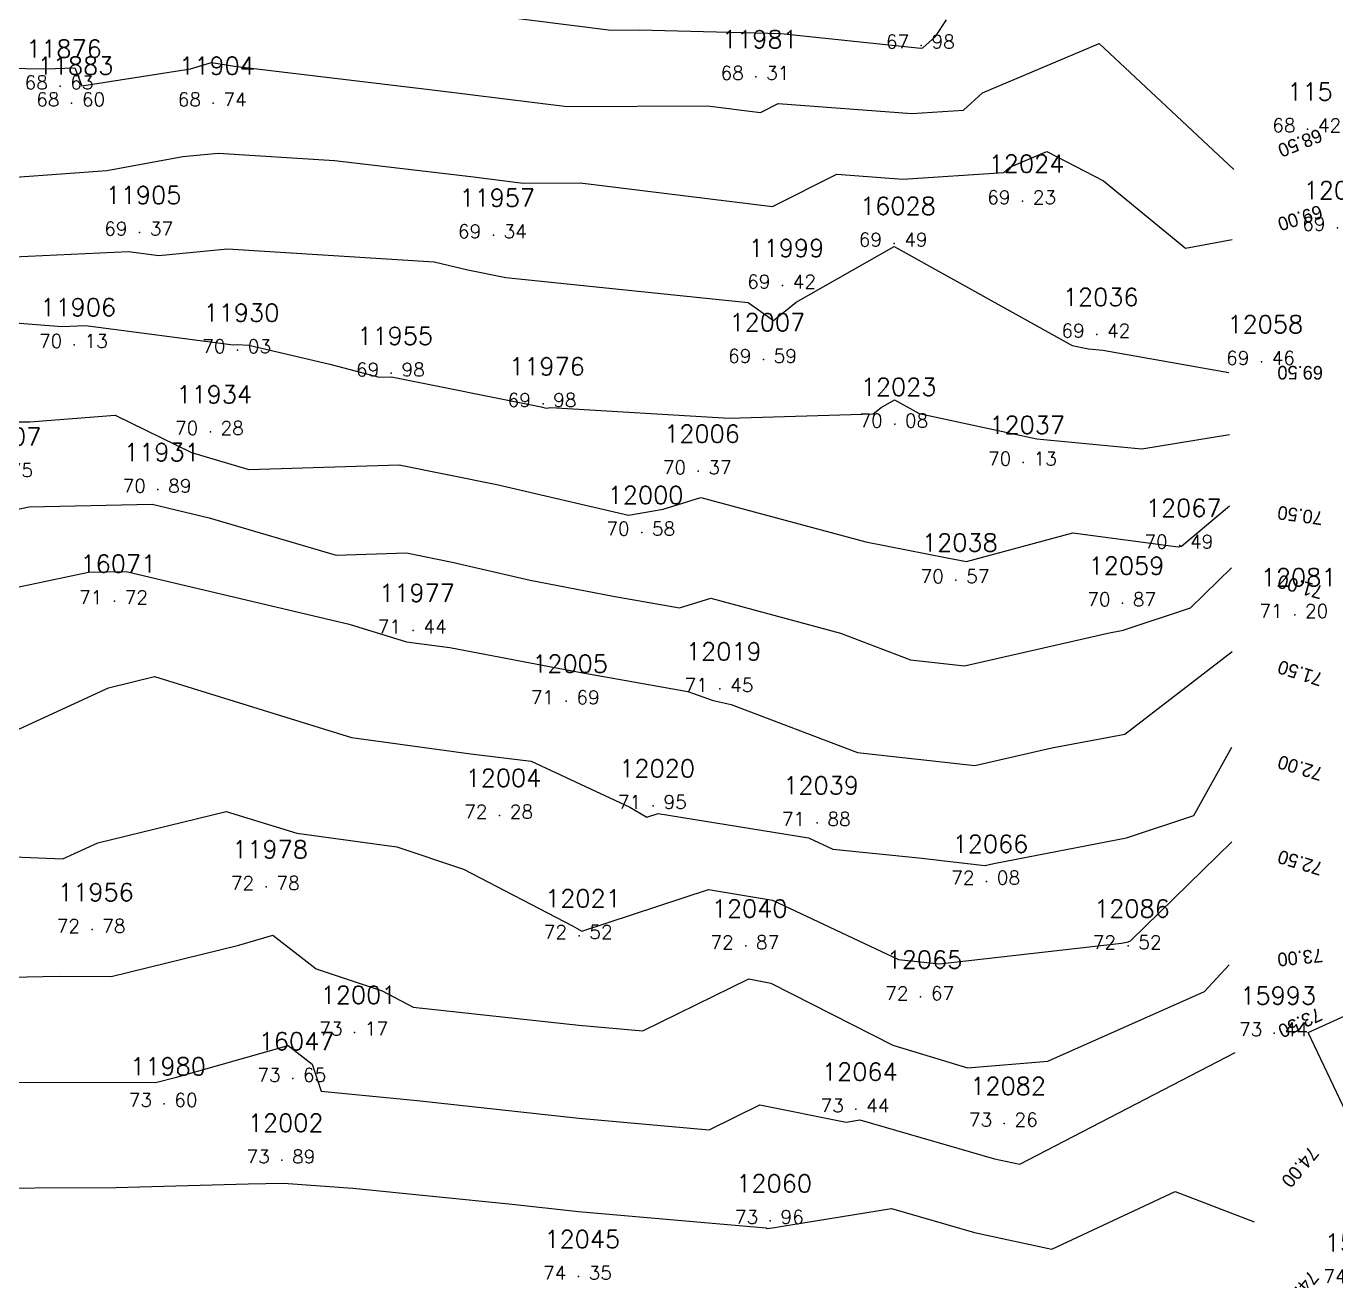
# Model space of a CAD drawing. Header units: millimetres. Extents: x 1412565 to 1412813, y 4931476 to 4931699.
# Drawn here: x 1412609.27 to 1412628.52, y 4931560.57 to 4931579.01 of the extents above; entities that cross this region are included whole.
import ezdxf
from ezdxf.enums import TextEntityAlignment as Align

# ---------------------------------------------------------------- set-up
doc = ezdxf.new("R2010")
doc.units = ezdxf.units.MM
for name, color, linetype in [('CIVIL', 50, 'Continuous'), ('CIVIL-DRAW', 80, 'Continuous'), ('CIVIL-NONAME', 130, 'Continuous'), ('CIVIL-TEXT', 240, 'Continuous'), ('CIVIL-Z', 50, 'Continuous'), ('Tcontours0', 7, 'Continuous'), ('Tcontours1', 7, 'Continuous'), ('Tcontours2', 7, 'Continuous')]:
    doc.layers.add(name, color=color, linetype=linetype)
doc.styles.add('CIVILCADMAIN', font='TXT.SHX')
doc.styles.add('MAVAT_HebTXT', font='hebtxt.shx')
doc.styles.get("Standard").update_dxf_attribs({"font": 'arial.ttf'})

# ---------------------------------------------------------------- blocks, each defined once
blk = doc.blocks.new('CIVIL-ZZ')
at = {"layer": 'CIVIL-DRAW'}
blk.add_point((0, 0), dxfattribs=at)
at = {"layer": 'CIVIL-NONAME'}
blk.add_attdef('NAME', text='', height=1.8, dxfattribs=at).set_placement((0, 2.1), align=Align.CENTER)
at = {"layer": 'CIVIL-TEXT', "flags": 8}
blk.add_attdef('TEXT', text='', height=2, dxfattribs=at).set_placement((0.2, -3.3), align=Align.CENTER)
at = {"layer": 'CIVIL-Z'}
blk.add_attdef('Z1', text='', height=1.6, dxfattribs=at).set_placement((-0.75, -0.225), align=Align.RIGHT)
blk.add_attdef('Z2', (0.75, -0.225), '', height=1.6, dxfattribs=at)

msp = doc.modelspace()

# ---------------------------------------------------------------- linework, layer by layer
at = {"layer": 'Tcontours0', "elevation": 70}
msp.add_lwpolyline([(1412608.11, 4931574.73), (1412609.796, 4931574.597), (1412610.144, 4931574.612), (1412612.315, 4931574.329), (1412612.372, 4931574.334), (1412612.543, 4931574.323), (1412613.736, 4931574.046), (1412614.463, 4931573.853), (1412614.644, 4931573.858), (1412616.844, 4931573.414), (1412616.918, 4931573.397), (1412616.987, 4931573.409), (1412619.605, 4931573.248), (1412621.725, 4931573.315), (1412621.84, 4931573.407), (1412622.039, 4931573.521), (1412622.4, 4931573.32), (1412624.128, 4931572.944), (1412625.671, 4931572.8), (1412626.96, 4931573.01)], dxfattribs=at)
at = {"layer": 'Tcontours1'}
for points, elevation in [([(1412614.837, 4931579.337), (1412617.872, 4931578.955), (1412618.282, 4931578.957), (1412620.367, 4931578.907), (1412622.283, 4931578.702), (1412622.425, 4931578.691), (1412622.454, 4931578.693), (1412622.638, 4931578.862), (1412622.803, 4931579.107)], 68), ([(1412609.114, 4931576.791), (1412610.459, 4931576.893), (1412611.574, 4931577.096), (1412612.093, 4931577.148), (1412613.805, 4931577.039), (1412615.809, 4931576.802), (1412616.58, 4931576.705), (1412617.414, 4931576.709), (1412620.242, 4931576.362), (1412621.187, 4931576.837), (1412622.16, 4931576.764), (1412623.646, 4931576.861), (1412623.734, 4931576.942), (1412624.274, 4931577.171), (1412625.11, 4931576.741), (1412626.312, 4931575.748), (1412626.999, 4931575.876)], 69), ([(1412608.63, 4931571.803), (1412609.316, 4931571.948), (1412611.125, 4931571.983), (1412611.96, 4931571.786), (1412613.83, 4931571.238), (1412614.864, 4931571.269), (1412615.536, 4931571.134), (1412616.679, 4931570.867), (1412617.9, 4931570.632), (1412618.875, 4931570.46), (1412619.337, 4931570.603), (1412621.244, 4931570.088), (1412622.27, 4931569.698), (1412623.068, 4931569.608), (1412625.175, 4931570.091), (1412625.396, 4931570.133), (1412626.387, 4931570.463), (1412626.988, 4931571.048)], 71), ([(1412609.047, 4931568.623), (1412610.483, 4931569.284), (1412611.159, 4931569.451), (1412614.057, 4931568.554), (1412615.807, 4931568.317), (1412616.695, 4931568.207), (1412618.148, 4931567.529), (1412618.394, 4931567.382), (1412618.564, 4931567.438), (1412620.773, 4931567.081), (1412621.131, 4931566.911), (1412622.394, 4931566.784), (1412623.366, 4931566.675), (1412623.522, 4931566.71), (1412625.445, 4931567.078), (1412626.435, 4931567.408), (1412626.996, 4931568.414)], 72), ([(1412605.666, 4931564.961), (1412609.764, 4931565.045), (1412610.524, 4931565.043), (1412612.398, 4931565.504), (1412612.899, 4931565.647), (1412613.533, 4931565.153), (1412614.507, 4931564.829), (1412614.963, 4931564.591), (1412617.397, 4931564.326), (1412618.337, 4931564.243), (1412619.893, 4931565.008), (1412620.219, 4931564.943), (1412622.013, 4931564.033), (1412623.108, 4931563.7), (1412624.289, 4931563.797), (1412626.592, 4931564.822), (1412626.955, 4931565.214)], 73), ([(1412628.675, 4931563.043), (1412628.119, 4931564.216), (1412629.905, 4931565.032)], 74), ([(1412608.21, 4931561.931), (1412610.59, 4931561.941), (1412612.534, 4931561.994), (1412613.054, 4931562.001), (1412614.073, 4931561.931), (1412616.414, 4931561.695), (1412617.392, 4931561.588), (1412619.921, 4931561.366), (1412620.149, 4931561.345), (1412620.166, 4931561.335), (1412620.278, 4931561.351), (1412620.33, 4931561.36), (1412621.993, 4931561.632), (1412623.213, 4931561.28), (1412624.349, 4931561.033), (1412626.16, 4931561.881), (1412627.325, 4931561.434)], 74)]:
    msp.add_lwpolyline(points, dxfattribs=dict(at, elevation=elevation))
at = {"layer": 'Tcontours2'}
for points, elevation in [([(1412607.514, 4931578.418), (1412609.551, 4931578.384), (1412609.99, 4931578.401), (1412610.091, 4931578.137), (1412611.686, 4931578.387), (1412611.997, 4931578.481), (1412612.334, 4931578.423), (1412615.323, 4931578.069), (1412617.226, 4931577.83), (1412619.288, 4931577.84), (1412620.067, 4931577.744), (1412620.327, 4931577.876), (1412622.292, 4931577.728), (1412623.05, 4931577.777), (1412623.33, 4931578.034), (1412625.044, 4931578.76), (1412627.025, 4931576.905)], 68.5), ([(1412609.09, 4931575.624), (1412610.776, 4931575.698), (1412611.224, 4931575.639), (1412612.232, 4931575.741), (1412615.268, 4931575.548), (1412615.765, 4931575.432), (1412616.323, 4931575.32), (1412619.887, 4931574.951), (1412620.258, 4931574.687), (1412620.59, 4931574.953), (1412622.03, 4931575.775), (1412624.65, 4931574.32), (1412624.888, 4931574.268), (1412625.101, 4931574.248), (1412626.95, 4931573.922)], 69.5), ([(1412608.623, 4931573.197), (1412609.324, 4931573.196), (1412610.579, 4931573.293), (1412611.702, 4931572.743), (1412612.545, 4931572.496), (1412614.754, 4931572.564), (1412616.19, 4931572.274), (1412618.127, 4931571.822), (1412618.636, 4931571.913), (1412619.189, 4931572.085), (1412621.613, 4931571.43), (1412622.811, 4931571.197), (1412623.097, 4931571.145), (1412624.66, 4931571.565), (1412626.208, 4931571.358), (1412626.254, 4931571.366), (1412626.96, 4931571.961)], 70.5), ([(1412608.7, 4931570.67), (1412610.187, 4931570.984), (1412610.74, 4931570.995), (1412614.019, 4931570.222), (1412614.863, 4931569.961), (1412615.051, 4931569.936), (1412615.5, 4931569.88), (1412617.4, 4931569.515), (1412618.999, 4931569.232), (1412619.372, 4931569.098), (1412619.636, 4931569.041), (1412621.492, 4931568.336), (1412623.217, 4931568.142), (1412624.349, 4931568.401), (1412625.421, 4931568.606), (1412626.999, 4931569.817)], 71.5), ([(1412607.183, 4931566.88), (1412609.812, 4931566.769), (1412610.327, 4931567.006), (1412612.211, 4931567.469), (1412613.251, 4931567.148), (1412614.721, 4931566.948), (1412615.703, 4931566.621), (1412617.303, 4931565.787), (1412617.438, 4931565.707), (1412619.303, 4931566.318), (1412620.242, 4931566.166), (1412622.093, 4931565.291), (1412622.699, 4931565.23), (1412625.375, 4931565.533), (1412625.469, 4931565.551), (1412625.507, 4931565.564), (1412626.996, 4931567.02)], 72.5), ([(1412599.907, 4931560.423), (1412601.361, 4931561.051), (1412601.48, 4931561.158), (1412602.257, 4931561.501), (1412603.269, 4931562.043), (1412603.408, 4931562.1), (1412604.691, 4931562.518), (1412605.858, 4931562.85), (1412606.429, 4931563.443), (1412608.681, 4931563.489), (1412611.171, 4931563.482), (1412611.483, 4931563.559), (1412613.123, 4931564.026), (1412613.474, 4931563.753), (1412613.61, 4931563.358), (1412615.02, 4931563.216), (1412617.395, 4931562.957), (1412619.312, 4931562.788), (1412620.058, 4931563.155), (1412621.325, 4931562.901), (1412621.526, 4931562.934), (1412623.508, 4931562.361), (1412623.877, 4931562.281), (1412627.045, 4931563.924)], 73.5)]:
    msp.add_lwpolyline(points, dxfattribs=dict(at, elevation=elevation))

# ---------------------------------------------------------------- block references
at = {"layer": 'CIVIL'}
ref = msp.add_blockref('CIVIL-ZZ', (1412622.43, 4931578.73, 67.98), dxfattribs=dict(at, xscale=0.2, yscale=0.2))
ref.add_attrib('Z2', '98', (1412622.58, 4931578.685), dxfattribs={"layer": 'CIVIL-Z', "height": 0.2, "style": 'CIVILCADMAIN'})
ref.add_attrib('Z1', '67', (1412621.91, 4931578.685), dxfattribs={"layer": 'CIVIL-Z', "height": 0.2, "style": 'CIVILCADMAIN'})
ref.add_attrib('NAME', '11998', (1412621.93, 4931579.15), dxfattribs={"layer": 'CIVIL-NONAME', "height": 0.26, "style": 'CIVILCADMAIN'})
ref = msp.add_blockref('CIVIL-ZZ', (1412609.77, 4931578.13, 68.63), dxfattribs=dict(at, xscale=0.2, yscale=0.2))
ref.add_attrib('Z2', '63', (1412609.92, 4931578.085), dxfattribs={"layer": 'CIVIL-Z', "height": 0.2, "style": 'CIVILCADMAIN'})
ref.add_attrib('Z1', '68', (1412609.25, 4931578.085), dxfattribs={"layer": 'CIVIL-Z', "height": 0.2, "style": 'CIVILCADMAIN'})
ref.add_attrib('NAME', '11876', (1412609.27, 4931578.55), dxfattribs={"layer": 'CIVIL-NONAME', "height": 0.26, "style": 'CIVILCADMAIN'})
ref = msp.add_blockref('CIVIL-ZZ', (1412620, 4931578.27, 68.31), dxfattribs=dict(at, xscale=0.2, yscale=0.2))
ref.add_attrib('Z2', '31', (1412620.15, 4931578.225), dxfattribs={"layer": 'CIVIL-Z', "height": 0.2, "style": 'CIVILCADMAIN'})
ref.add_attrib('Z1', '68', (1412619.48, 4931578.225), dxfattribs={"layer": 'CIVIL-Z', "height": 0.2, "style": 'CIVILCADMAIN'})
ref.add_attrib('NAME', '11981', (1412619.5, 4931578.69), dxfattribs={"layer": 'CIVIL-NONAME', "height": 0.26, "style": 'CIVILCADMAIN'})
ref = msp.add_blockref('CIVIL-ZZ', (1412609.94, 4931577.88, 68.6), dxfattribs=dict(at, xscale=0.2, yscale=0.2))
ref.add_attrib('Z2', '60', (1412610.09, 4931577.835), dxfattribs={"layer": 'CIVIL-Z', "height": 0.2, "style": 'CIVILCADMAIN'})
ref.add_attrib('Z1', '68', (1412609.42, 4931577.835), dxfattribs={"layer": 'CIVIL-Z', "height": 0.2, "style": 'CIVILCADMAIN'})
ref.add_attrib('NAME', '11883', (1412609.44, 4931578.3), dxfattribs={"layer": 'CIVIL-NONAME', "height": 0.26, "style": 'CIVILCADMAIN'})
ref = msp.add_blockref('CIVIL-ZZ', (1412612.02, 4931577.88, 68.74), dxfattribs=dict(at, xscale=0.2, yscale=0.2))
ref.add_attrib('Z2', '74', (1412612.17, 4931577.835), dxfattribs={"layer": 'CIVIL-Z', "height": 0.2, "style": 'CIVILCADMAIN'})
ref.add_attrib('Z1', '68', (1412611.5, 4931577.835), dxfattribs={"layer": 'CIVIL-Z', "height": 0.2, "style": 'CIVILCADMAIN'})
ref.add_attrib('NAME', '11904', (1412611.52, 4931578.3), dxfattribs={"layer": 'CIVIL-NONAME', "height": 0.26, "style": 'CIVILCADMAIN'})
ref = msp.add_blockref('CIVIL-ZZ', (1412628.11, 4931577.5, 68.42), dxfattribs=dict(at, xscale=0.2, yscale=0.2))
ref.add_attrib('Z2', '42', (1412628.26, 4931577.455), dxfattribs={"layer": 'CIVIL-Z', "height": 0.2, "style": 'CIVILCADMAIN'})
ref.add_attrib('Z1', '68', (1412627.59, 4931577.455), dxfattribs={"layer": 'CIVIL-Z', "height": 0.2, "style": 'CIVILCADMAIN'})
ref.add_attrib('NAME', '115', (1412627.81, 4931577.92), dxfattribs={"layer": 'CIVIL-NONAME', "height": 0.26, "style": 'CIVILCADMAIN'})
ref = msp.add_blockref('CIVIL-ZZ', (1412623.92, 4931576.44, 69.23), dxfattribs=dict(at, xscale=0.2, yscale=0.2))
ref.add_attrib('Z2', '23', (1412624.07, 4931576.395), dxfattribs={"layer": 'CIVIL-Z', "height": 0.2, "style": 'CIVILCADMAIN'})
ref.add_attrib('Z1', '69', (1412623.4, 4931576.395), dxfattribs={"layer": 'CIVIL-Z', "height": 0.2, "style": 'CIVILCADMAIN'})
ref.add_attrib('NAME', '12024', (1412623.42, 4931576.86), dxfattribs={"layer": 'CIVIL-NONAME', "height": 0.26, "style": 'CIVILCADMAIN'})
ref = msp.add_blockref('CIVIL-ZZ', (1412610.94, 4931575.98, 69.37), dxfattribs=dict(at, xscale=0.2, yscale=0.2))
ref.add_attrib('Z2', '37', (1412611.09, 4931575.935), dxfattribs={"layer": 'CIVIL-Z', "height": 0.2, "style": 'CIVILCADMAIN'})
ref.add_attrib('Z1', '69', (1412610.42, 4931575.935), dxfattribs={"layer": 'CIVIL-Z', "height": 0.2, "style": 'CIVILCADMAIN'})
ref.add_attrib('NAME', '11905', (1412610.44, 4931576.4), dxfattribs={"layer": 'CIVIL-NONAME', "height": 0.26, "style": 'CIVILCADMAIN'})
ref = msp.add_blockref('CIVIL-ZZ', (1412628.55, 4931576.05, 69.13), dxfattribs=dict(at, xscale=0.2, yscale=0.2))
ref.add_attrib('Z2', '13', (1412628.7, 4931576.005), dxfattribs={"layer": 'CIVIL-Z', "height": 0.2, "style": 'CIVILCADMAIN'})
ref.add_attrib('Z1', '69', (1412628.03, 4931576.005), dxfattribs={"layer": 'CIVIL-Z', "height": 0.2, "style": 'CIVILCADMAIN'})
ref.add_attrib('NAME', '12057', (1412628.05, 4931576.47), dxfattribs={"layer": 'CIVIL-NONAME', "height": 0.26, "style": 'CIVILCADMAIN'})
ref = msp.add_blockref('CIVIL-ZZ', (1412616.14, 4931575.94, 69.34), dxfattribs=dict(at, xscale=0.2, yscale=0.2))
ref.add_attrib('Z2', '34', (1412616.29, 4931575.895), dxfattribs={"layer": 'CIVIL-Z', "height": 0.2, "style": 'CIVILCADMAIN'})
ref.add_attrib('Z1', '69', (1412615.62, 4931575.895), dxfattribs={"layer": 'CIVIL-Z', "height": 0.2, "style": 'CIVILCADMAIN'})
ref.add_attrib('NAME', '11957', (1412615.64, 4931576.36), dxfattribs={"layer": 'CIVIL-NONAME', "height": 0.26, "style": 'CIVILCADMAIN'})
ref = msp.add_blockref('CIVIL-ZZ', (1412622.03, 4931575.82, 69.49), dxfattribs=dict(at, xscale=0.2, yscale=0.2))
ref.add_attrib('Z2', '49', (1412622.18, 4931575.775), dxfattribs={"layer": 'CIVIL-Z', "height": 0.2, "style": 'CIVILCADMAIN'})
ref.add_attrib('Z1', '69', (1412621.51, 4931575.775), dxfattribs={"layer": 'CIVIL-Z', "height": 0.2, "style": 'CIVILCADMAIN'})
ref.add_attrib('NAME', '16028', (1412621.53, 4931576.24), dxfattribs={"layer": 'CIVIL-NONAME', "height": 0.26, "style": 'CIVILCADMAIN'})
ref = msp.add_blockref('CIVIL-ZZ', (1412620.39, 4931575.2, 69.42), dxfattribs=dict(at, xscale=0.2, yscale=0.2))
ref.add_attrib('Z2', '42', (1412620.54, 4931575.155), dxfattribs={"layer": 'CIVIL-Z', "height": 0.2, "style": 'CIVILCADMAIN'})
ref.add_attrib('Z1', '69', (1412619.87, 4931575.155), dxfattribs={"layer": 'CIVIL-Z', "height": 0.2, "style": 'CIVILCADMAIN'})
ref.add_attrib('NAME', '11999', (1412619.89, 4931575.62), dxfattribs={"layer": 'CIVIL-NONAME', "height": 0.26, "style": 'CIVILCADMAIN'})
ref = msp.add_blockref('CIVIL-ZZ', (1412625.01, 4931574.48, 69.42), dxfattribs=dict(at, xscale=0.2, yscale=0.2))
ref.add_attrib('Z2', '42', (1412625.16, 4931574.435), dxfattribs={"layer": 'CIVIL-Z', "height": 0.2, "style": 'CIVILCADMAIN'})
ref.add_attrib('Z1', '69', (1412624.49, 4931574.435), dxfattribs={"layer": 'CIVIL-Z', "height": 0.2, "style": 'CIVILCADMAIN'})
ref.add_attrib('NAME', '12036', (1412624.51, 4931574.9), dxfattribs={"layer": 'CIVIL-NONAME', "height": 0.26, "style": 'CIVILCADMAIN'})
ref = msp.add_blockref('CIVIL-ZZ', (1412609.98, 4931574.33, 70.13), dxfattribs=dict(at, xscale=0.2, yscale=0.2))
ref.add_attrib('Z2', '13', (1412610.13, 4931574.285), dxfattribs={"layer": 'CIVIL-Z', "height": 0.2, "style": 'CIVILCADMAIN'})
ref.add_attrib('Z1', '70', (1412609.46, 4931574.285), dxfattribs={"layer": 'CIVIL-Z', "height": 0.2, "style": 'CIVILCADMAIN'})
ref.add_attrib('NAME', '11906', (1412609.48, 4931574.75), dxfattribs={"layer": 'CIVIL-NONAME', "height": 0.26, "style": 'CIVILCADMAIN'})
ref = msp.add_blockref('CIVIL-ZZ', (1412612.38, 4931574.25, 70.03), dxfattribs=dict(at, xscale=0.2, yscale=0.2))
ref.add_attrib('Z2', '03', (1412612.53, 4931574.205), dxfattribs={"layer": 'CIVIL-Z', "height": 0.2, "style": 'CIVILCADMAIN'})
ref.add_attrib('Z1', '70', (1412611.86, 4931574.205), dxfattribs={"layer": 'CIVIL-Z', "height": 0.2, "style": 'CIVILCADMAIN'})
ref.add_attrib('NAME', '11930', (1412611.88, 4931574.67), dxfattribs={"layer": 'CIVIL-NONAME', "height": 0.26, "style": 'CIVILCADMAIN'})
ref = msp.add_blockref('CIVIL-ZZ', (1412620.11, 4931574.11, 69.59), dxfattribs=dict(at, xscale=0.2, yscale=0.2))
ref.add_attrib('Z2', '59', (1412620.26, 4931574.065), dxfattribs={"layer": 'CIVIL-Z', "height": 0.2, "style": 'CIVILCADMAIN'})
ref.add_attrib('Z1', '69', (1412619.59, 4931574.065), dxfattribs={"layer": 'CIVIL-Z', "height": 0.2, "style": 'CIVILCADMAIN'})
ref.add_attrib('NAME', '12007', (1412619.61, 4931574.53), dxfattribs={"layer": 'CIVIL-NONAME', "height": 0.26, "style": 'CIVILCADMAIN'})
ref = msp.add_blockref('CIVIL-ZZ', (1412627.43, 4931574.08, 69.46), dxfattribs=dict(at, xscale=0.2, yscale=0.2))
ref.add_attrib('Z2', '46', (1412627.58, 4931574.035), dxfattribs={"layer": 'CIVIL-Z', "height": 0.2, "style": 'CIVILCADMAIN'})
ref.add_attrib('Z1', '69', (1412626.91, 4931574.035), dxfattribs={"layer": 'CIVIL-Z', "height": 0.2, "style": 'CIVILCADMAIN'})
ref.add_attrib('NAME', '12058', (1412626.93, 4931574.5), dxfattribs={"layer": 'CIVIL-NONAME', "height": 0.26, "style": 'CIVILCADMAIN'})
ref = msp.add_blockref('CIVIL-ZZ', (1412614.64, 4931573.91, 69.98), dxfattribs=dict(at, xscale=0.2, yscale=0.2))
ref.add_attrib('Z2', '98', (1412614.79, 4931573.865), dxfattribs={"layer": 'CIVIL-Z', "height": 0.2, "style": 'CIVILCADMAIN'})
ref.add_attrib('Z1', '69', (1412614.12, 4931573.865), dxfattribs={"layer": 'CIVIL-Z', "height": 0.2, "style": 'CIVILCADMAIN'})
ref.add_attrib('NAME', '11955', (1412614.14, 4931574.33), dxfattribs={"layer": 'CIVIL-NONAME', "height": 0.26, "style": 'CIVILCADMAIN'})
ref = msp.add_blockref('CIVIL-ZZ', (1412616.87, 4931573.46, 69.98), dxfattribs=dict(at, xscale=0.2, yscale=0.2))
ref.add_attrib('Z2', '98', (1412617.02, 4931573.415), dxfattribs={"layer": 'CIVIL-Z', "height": 0.2, "style": 'CIVILCADMAIN'})
ref.add_attrib('Z1', '69', (1412616.35, 4931573.415), dxfattribs={"layer": 'CIVIL-Z', "height": 0.2, "style": 'CIVILCADMAIN'})
ref.add_attrib('NAME', '11976', (1412616.37, 4931573.88), dxfattribs={"layer": 'CIVIL-NONAME', "height": 0.26, "style": 'CIVILCADMAIN'})
ref = msp.add_blockref('CIVIL-ZZ', (1412622.04, 4931573.16, 70.08), dxfattribs=dict(at, xscale=0.2, yscale=0.2))
ref.add_attrib('Z2', '08', (1412622.19, 4931573.115), dxfattribs={"layer": 'CIVIL-Z', "height": 0.2, "style": 'CIVILCADMAIN'})
ref.add_attrib('Z1', '70', (1412621.52, 4931573.115), dxfattribs={"layer": 'CIVIL-Z', "height": 0.2, "style": 'CIVILCADMAIN'})
ref.add_attrib('NAME', '12023', (1412621.54, 4931573.58), dxfattribs={"layer": 'CIVIL-NONAME', "height": 0.26, "style": 'CIVILCADMAIN'})
ref = msp.add_blockref('CIVIL-ZZ', (1412611.98, 4931573.05, 70.28), dxfattribs=dict(at, xscale=0.2, yscale=0.2))
ref.add_attrib('Z2', '28', (1412612.13, 4931573.005), dxfattribs={"layer": 'CIVIL-Z', "height": 0.2, "style": 'CIVILCADMAIN'})
ref.add_attrib('Z1', '70', (1412611.46, 4931573.005), dxfattribs={"layer": 'CIVIL-Z', "height": 0.2, "style": 'CIVILCADMAIN'})
ref.add_attrib('NAME', '11934', (1412611.48, 4931573.47), dxfattribs={"layer": 'CIVIL-NONAME', "height": 0.26, "style": 'CIVILCADMAIN'})
ref = msp.add_blockref('CIVIL-ZZ', (1412623.93, 4931572.6, 70.13), dxfattribs=dict(at, xscale=0.2, yscale=0.2))
ref.add_attrib('Z2', '13', (1412624.08, 4931572.555), dxfattribs={"layer": 'CIVIL-Z', "height": 0.2, "style": 'CIVILCADMAIN'})
ref.add_attrib('Z1', '70', (1412623.41, 4931572.555), dxfattribs={"layer": 'CIVIL-Z', "height": 0.2, "style": 'CIVILCADMAIN'})
ref.add_attrib('NAME', '12037', (1412623.43, 4931573.02), dxfattribs={"layer": 'CIVIL-NONAME', "height": 0.26, "style": 'CIVILCADMAIN'})
ref = msp.add_blockref('CIVIL-ZZ', (1412608.88, 4931572.43, 70.75), dxfattribs=dict(at, xscale=0.2, yscale=0.2))
ref.add_attrib('Z2', '75', (1412609.03, 4931572.385), dxfattribs={"layer": 'CIVIL-Z', "height": 0.2, "style": 'CIVILCADMAIN'})
ref.add_attrib('Z1', '70', (1412608.36, 4931572.385), dxfattribs={"layer": 'CIVIL-Z', "height": 0.2, "style": 'CIVILCADMAIN'})
ref.add_attrib('NAME', '11907', (1412608.38, 4931572.85), dxfattribs={"layer": 'CIVIL-NONAME', "height": 0.26, "style": 'CIVILCADMAIN'})
ref = msp.add_blockref('CIVIL-ZZ', (1412619.15, 4931572.47, 70.37), dxfattribs=dict(at, xscale=0.2, yscale=0.2))
ref.add_attrib('Z2', '37', (1412619.3, 4931572.425), dxfattribs={"layer": 'CIVIL-Z', "height": 0.2, "style": 'CIVILCADMAIN'})
ref.add_attrib('Z1', '70', (1412618.63, 4931572.425), dxfattribs={"layer": 'CIVIL-Z', "height": 0.2, "style": 'CIVILCADMAIN'})
ref.add_attrib('NAME', '12006', (1412618.65, 4931572.89), dxfattribs={"layer": 'CIVIL-NONAME', "height": 0.26, "style": 'CIVILCADMAIN'})
ref = msp.add_blockref('CIVIL-ZZ', (1412611.21, 4931572.2, 70.89), dxfattribs=dict(at, xscale=0.2, yscale=0.2))
ref.add_attrib('Z2', '89', (1412611.36, 4931572.155), dxfattribs={"layer": 'CIVIL-Z', "height": 0.2, "style": 'CIVILCADMAIN'})
ref.add_attrib('Z1', '70', (1412610.69, 4931572.155), dxfattribs={"layer": 'CIVIL-Z', "height": 0.2, "style": 'CIVILCADMAIN'})
ref.add_attrib('NAME', '11931', (1412610.71, 4931572.62), dxfattribs={"layer": 'CIVIL-NONAME', "height": 0.26, "style": 'CIVILCADMAIN'})
ref = msp.add_blockref('CIVIL-ZZ', (1412618.32, 4931571.57, 70.58), dxfattribs=dict(at, xscale=0.2, yscale=0.2))
ref.add_attrib('Z2', '58', (1412618.47, 4931571.525), dxfattribs={"layer": 'CIVIL-Z', "height": 0.2, "style": 'CIVILCADMAIN'})
ref.add_attrib('Z1', '70', (1412617.8, 4931571.525), dxfattribs={"layer": 'CIVIL-Z', "height": 0.2, "style": 'CIVILCADMAIN'})
ref.add_attrib('NAME', '12000', (1412617.82, 4931571.99), dxfattribs={"layer": 'CIVIL-NONAME', "height": 0.26, "style": 'CIVILCADMAIN'})
ref = msp.add_blockref('CIVIL-ZZ', (1412626.23, 4931571.38, 70.49), dxfattribs=dict(at, xscale=0.2, yscale=0.2))
ref.add_attrib('Z2', '49', (1412626.38, 4931571.335), dxfattribs={"layer": 'CIVIL-Z', "height": 0.2, "style": 'CIVILCADMAIN'})
ref.add_attrib('Z1', '70', (1412625.71, 4931571.335), dxfattribs={"layer": 'CIVIL-Z', "height": 0.2, "style": 'CIVILCADMAIN'})
ref.add_attrib('NAME', '12067', (1412625.73, 4931571.8), dxfattribs={"layer": 'CIVIL-NONAME', "height": 0.26, "style": 'CIVILCADMAIN'})
ref = msp.add_blockref('CIVIL-ZZ', (1412622.94, 4931570.87, 70.57), dxfattribs=dict(at, xscale=0.2, yscale=0.2))
ref.add_attrib('Z2', '57', (1412623.09, 4931570.825), dxfattribs={"layer": 'CIVIL-Z', "height": 0.2, "style": 'CIVILCADMAIN'})
ref.add_attrib('Z1', '70', (1412622.42, 4931570.825), dxfattribs={"layer": 'CIVIL-Z', "height": 0.2, "style": 'CIVILCADMAIN'})
ref.add_attrib('NAME', '12038', (1412622.44, 4931571.29), dxfattribs={"layer": 'CIVIL-NONAME', "height": 0.26, "style": 'CIVILCADMAIN'})
ref = msp.add_blockref('CIVIL-ZZ', (1412610.57, 4931570.56, 71.72), dxfattribs=dict(at, xscale=0.2, yscale=0.2))
ref.add_attrib('Z2', '72', (1412610.72, 4931570.515), dxfattribs={"layer": 'CIVIL-Z', "height": 0.2, "style": 'CIVILCADMAIN'})
ref.add_attrib('Z1', '71', (1412610.05, 4931570.515), dxfattribs={"layer": 'CIVIL-Z', "height": 0.2, "style": 'CIVILCADMAIN'})
ref.add_attrib('NAME', '16071', (1412610.07, 4931570.98), dxfattribs={"layer": 'CIVIL-NONAME', "height": 0.26, "style": 'CIVILCADMAIN'})
ref = msp.add_blockref('CIVIL-ZZ', (1412625.39, 4931570.53, 70.87), dxfattribs=dict(at, xscale=0.2, yscale=0.2))
ref.add_attrib('Z2', '87', (1412625.54, 4931570.485), dxfattribs={"layer": 'CIVIL-Z', "height": 0.2, "style": 'CIVILCADMAIN'})
ref.add_attrib('Z1', '70', (1412624.87, 4931570.485), dxfattribs={"layer": 'CIVIL-Z', "height": 0.2, "style": 'CIVILCADMAIN'})
ref.add_attrib('NAME', '12059', (1412624.89, 4931570.95), dxfattribs={"layer": 'CIVIL-NONAME', "height": 0.26, "style": 'CIVILCADMAIN'})
ref = msp.add_blockref('CIVIL-ZZ', (1412627.92, 4931570.36, 71.2), dxfattribs=dict(at, xscale=0.2, yscale=0.2))
ref.add_attrib('Z2', '20', (1412628.07, 4931570.315), dxfattribs={"layer": 'CIVIL-Z', "height": 0.2, "style": 'CIVILCADMAIN'})
ref.add_attrib('Z1', '71', (1412627.4, 4931570.315), dxfattribs={"layer": 'CIVIL-Z', "height": 0.2, "style": 'CIVILCADMAIN'})
ref.add_attrib('NAME', '12081', (1412627.42, 4931570.78), dxfattribs={"layer": 'CIVIL-NONAME', "height": 0.26, "style": 'CIVILCADMAIN'})
ref = msp.add_blockref('CIVIL-ZZ', (1412614.96, 4931570.13, 71.44), dxfattribs=dict(at, xscale=0.2, yscale=0.2))
ref.add_attrib('Z2', '44', (1412615.11, 4931570.085), dxfattribs={"layer": 'CIVIL-Z', "height": 0.2, "style": 'CIVILCADMAIN'})
ref.add_attrib('Z1', '71', (1412614.44, 4931570.085), dxfattribs={"layer": 'CIVIL-Z', "height": 0.2, "style": 'CIVILCADMAIN'})
ref.add_attrib('NAME', '11977', (1412614.46, 4931570.55), dxfattribs={"layer": 'CIVIL-NONAME', "height": 0.26, "style": 'CIVILCADMAIN'})
ref = msp.add_blockref('CIVIL-ZZ', (1412619.47, 4931569.27, 71.45), dxfattribs=dict(at, xscale=0.2, yscale=0.2))
ref.add_attrib('Z2', '45', (1412619.62, 4931569.225), dxfattribs={"layer": 'CIVIL-Z', "height": 0.2, "style": 'CIVILCADMAIN'})
ref.add_attrib('Z1', '71', (1412618.95, 4931569.225), dxfattribs={"layer": 'CIVIL-Z', "height": 0.2, "style": 'CIVILCADMAIN'})
ref.add_attrib('NAME', '12019', (1412618.97, 4931569.69), dxfattribs={"layer": 'CIVIL-NONAME', "height": 0.26, "style": 'CIVILCADMAIN'})
ref = msp.add_blockref('CIVIL-ZZ', (1412617.21, 4931569.09, 71.69), dxfattribs=dict(at, xscale=0.2, yscale=0.2))
ref.add_attrib('Z2', '69', (1412617.36, 4931569.045), dxfattribs={"layer": 'CIVIL-Z', "height": 0.2, "style": 'CIVILCADMAIN'})
ref.add_attrib('Z1', '71', (1412616.69, 4931569.045), dxfattribs={"layer": 'CIVIL-Z', "height": 0.2, "style": 'CIVILCADMAIN'})
ref.add_attrib('NAME', '12005', (1412616.71, 4931569.51), dxfattribs={"layer": 'CIVIL-NONAME', "height": 0.26, "style": 'CIVILCADMAIN'})
ref = msp.add_blockref('CIVIL-ZZ', (1412618.49, 4931567.55, 71.95), dxfattribs=dict(at, xscale=0.2, yscale=0.2))
ref.add_attrib('Z2', '95', (1412618.64, 4931567.505), dxfattribs={"layer": 'CIVIL-Z', "height": 0.2, "style": 'CIVILCADMAIN'})
ref.add_attrib('Z1', '71', (1412617.97, 4931567.505), dxfattribs={"layer": 'CIVIL-Z', "height": 0.2, "style": 'CIVILCADMAIN'})
ref.add_attrib('NAME', '12020', (1412617.99, 4931567.97), dxfattribs={"layer": 'CIVIL-NONAME', "height": 0.26, "style": 'CIVILCADMAIN'})
ref = msp.add_blockref('CIVIL-ZZ', (1412616.23, 4931567.41, 72.28), dxfattribs=dict(at, xscale=0.2, yscale=0.2))
ref.add_attrib('Z2', '28', (1412616.38, 4931567.365), dxfattribs={"layer": 'CIVIL-Z', "height": 0.2, "style": 'CIVILCADMAIN'})
ref.add_attrib('Z1', '72', (1412615.71, 4931567.365), dxfattribs={"layer": 'CIVIL-Z', "height": 0.2, "style": 'CIVILCADMAIN'})
ref.add_attrib('NAME', '12004', (1412615.73, 4931567.83), dxfattribs={"layer": 'CIVIL-NONAME', "height": 0.26, "style": 'CIVILCADMAIN'})
ref = msp.add_blockref('CIVIL-ZZ', (1412620.9, 4931567.3, 71.88), dxfattribs=dict(at, xscale=0.2, yscale=0.2))
ref.add_attrib('Z2', '88', (1412621.05, 4931567.255), dxfattribs={"layer": 'CIVIL-Z', "height": 0.2, "style": 'CIVILCADMAIN'})
ref.add_attrib('Z1', '71', (1412620.38, 4931567.255), dxfattribs={"layer": 'CIVIL-Z', "height": 0.2, "style": 'CIVILCADMAIN'})
ref.add_attrib('NAME', '12039', (1412620.4, 4931567.72), dxfattribs={"layer": 'CIVIL-NONAME', "height": 0.26, "style": 'CIVILCADMAIN'})
ref = msp.add_blockref('CIVIL-ZZ', (1412612.8, 4931566.36, 72.78), dxfattribs=dict(at, xscale=0.2, yscale=0.2))
ref.add_attrib('Z2', '78', (1412612.95, 4931566.315), dxfattribs={"layer": 'CIVIL-Z', "height": 0.2, "style": 'CIVILCADMAIN'})
ref.add_attrib('Z1', '72', (1412612.28, 4931566.315), dxfattribs={"layer": 'CIVIL-Z', "height": 0.2, "style": 'CIVILCADMAIN'})
ref.add_attrib('NAME', '11978', (1412612.3, 4931566.78), dxfattribs={"layer": 'CIVIL-NONAME', "height": 0.26, "style": 'CIVILCADMAIN'})
ref = msp.add_blockref('CIVIL-ZZ', (1412623.39, 4931566.44, 72.08), dxfattribs=dict(at, xscale=0.2, yscale=0.2))
ref.add_attrib('Z2', '08', (1412623.54, 4931566.395), dxfattribs={"layer": 'CIVIL-Z', "height": 0.2, "style": 'CIVILCADMAIN'})
ref.add_attrib('Z1', '72', (1412622.87, 4931566.395), dxfattribs={"layer": 'CIVIL-Z', "height": 0.2, "style": 'CIVILCADMAIN'})
ref.add_attrib('NAME', '12066', (1412622.89, 4931566.86), dxfattribs={"layer": 'CIVIL-NONAME', "height": 0.26, "style": 'CIVILCADMAIN'})
ref = msp.add_blockref('CIVIL-ZZ', (1412610.24, 4931565.73, 72.78), dxfattribs=dict(at, xscale=0.2, yscale=0.2))
ref.add_attrib('Z2', '78', (1412610.39, 4931565.685), dxfattribs={"layer": 'CIVIL-Z', "height": 0.2, "style": 'CIVILCADMAIN'})
ref.add_attrib('Z1', '72', (1412609.72, 4931565.685), dxfattribs={"layer": 'CIVIL-Z', "height": 0.2, "style": 'CIVILCADMAIN'})
ref.add_attrib('NAME', '11956', (1412609.74, 4931566.15), dxfattribs={"layer": 'CIVIL-NONAME', "height": 0.26, "style": 'CIVILCADMAIN'})
ref = msp.add_blockref('CIVIL-ZZ', (1412617.4, 4931565.64, 72.52), dxfattribs=dict(at, xscale=0.2, yscale=0.2))
ref.add_attrib('Z2', '52', (1412617.55, 4931565.595), dxfattribs={"layer": 'CIVIL-Z', "height": 0.2, "style": 'CIVILCADMAIN'})
ref.add_attrib('Z1', '72', (1412616.88, 4931565.595), dxfattribs={"layer": 'CIVIL-Z', "height": 0.2, "style": 'CIVILCADMAIN'})
ref.add_attrib('NAME', '12021', (1412616.9, 4931566.06), dxfattribs={"layer": 'CIVIL-NONAME', "height": 0.26, "style": 'CIVILCADMAIN'})
ref = msp.add_blockref('CIVIL-ZZ', (1412619.85, 4931565.49, 72.87), dxfattribs=dict(at, xscale=0.2, yscale=0.2))
ref.add_attrib('Z2', '87', (1412620, 4931565.445), dxfattribs={"layer": 'CIVIL-Z', "height": 0.2, "style": 'CIVILCADMAIN'})
ref.add_attrib('Z1', '72', (1412619.33, 4931565.445), dxfattribs={"layer": 'CIVIL-Z', "height": 0.2, "style": 'CIVILCADMAIN'})
ref.add_attrib('NAME', '12040', (1412619.35, 4931565.91), dxfattribs={"layer": 'CIVIL-NONAME', "height": 0.26, "style": 'CIVILCADMAIN'})
ref = msp.add_blockref('CIVIL-ZZ', (1412625.47, 4931565.49, 72.52), dxfattribs=dict(at, xscale=0.2, yscale=0.2))
ref.add_attrib('Z2', '52', (1412625.62, 4931565.445), dxfattribs={"layer": 'CIVIL-Z', "height": 0.2, "style": 'CIVILCADMAIN'})
ref.add_attrib('Z1', '72', (1412624.95, 4931565.445), dxfattribs={"layer": 'CIVIL-Z', "height": 0.2, "style": 'CIVILCADMAIN'})
ref.add_attrib('NAME', '12086', (1412624.97, 4931565.91), dxfattribs={"layer": 'CIVIL-NONAME', "height": 0.26, "style": 'CIVILCADMAIN'})
ref = msp.add_blockref('CIVIL-ZZ', (1412622.42, 4931564.74, 72.67), dxfattribs=dict(at, xscale=0.2, yscale=0.2))
ref.add_attrib('Z2', '67', (1412622.57, 4931564.695), dxfattribs={"layer": 'CIVIL-Z', "height": 0.2, "style": 'CIVILCADMAIN'})
ref.add_attrib('Z1', '72', (1412621.9, 4931564.695), dxfattribs={"layer": 'CIVIL-Z', "height": 0.2, "style": 'CIVILCADMAIN'})
ref.add_attrib('NAME', '12065', (1412621.92, 4931565.16), dxfattribs={"layer": 'CIVIL-NONAME', "height": 0.26, "style": 'CIVILCADMAIN'})
ref = msp.add_blockref('CIVIL-ZZ', (1412614.1, 4931564.22, 73.17), dxfattribs=dict(at, xscale=0.2, yscale=0.2))
ref.add_attrib('Z2', '17', (1412614.25, 4931564.175), dxfattribs={"layer": 'CIVIL-Z', "height": 0.2, "style": 'CIVILCADMAIN'})
ref.add_attrib('Z1', '73', (1412613.58, 4931564.175), dxfattribs={"layer": 'CIVIL-Z', "height": 0.2, "style": 'CIVILCADMAIN'})
ref.add_attrib('NAME', '12001', (1412613.6, 4931564.64), dxfattribs={"layer": 'CIVIL-NONAME', "height": 0.26, "style": 'CIVILCADMAIN'})
ref = msp.add_blockref('CIVIL-ZZ', (1412627.62, 4931564.21, 73.44), dxfattribs=dict(at, xscale=0.2, yscale=0.2))
ref.add_attrib('Z2', '44', (1412627.77, 4931564.165), dxfattribs={"layer": 'CIVIL-Z', "height": 0.2, "style": 'CIVILCADMAIN'})
ref.add_attrib('Z1', '73', (1412627.1, 4931564.165), dxfattribs={"layer": 'CIVIL-Z', "height": 0.2, "style": 'CIVILCADMAIN'})
ref.add_attrib('NAME', '15993', (1412627.12, 4931564.63), dxfattribs={"layer": 'CIVIL-NONAME', "height": 0.26, "style": 'CIVILCADMAIN'})
ref = msp.add_blockref('CIVIL-ZZ', (1412613.19, 4931563.54, 73.65), dxfattribs=dict(at, xscale=0.2, yscale=0.2))
ref.add_attrib('Z2', '65', (1412613.34, 4931563.495), dxfattribs={"layer": 'CIVIL-Z', "height": 0.2, "style": 'CIVILCADMAIN'})
ref.add_attrib('Z1', '73', (1412612.67, 4931563.495), dxfattribs={"layer": 'CIVIL-Z', "height": 0.2, "style": 'CIVILCADMAIN'})
ref.add_attrib('NAME', '16047', (1412612.69, 4931563.96), dxfattribs={"layer": 'CIVIL-NONAME', "height": 0.26, "style": 'CIVILCADMAIN'})
ref = msp.add_blockref('CIVIL-ZZ', (1412611.3, 4931563.17, 73.6), dxfattribs=dict(at, xscale=0.2, yscale=0.2))
ref.add_attrib('Z2', '60', (1412611.45, 4931563.125), dxfattribs={"layer": 'CIVIL-Z', "height": 0.2, "style": 'CIVILCADMAIN'})
ref.add_attrib('Z1', '73', (1412610.78, 4931563.125), dxfattribs={"layer": 'CIVIL-Z', "height": 0.2, "style": 'CIVILCADMAIN'})
ref.add_attrib('NAME', '11980', (1412610.8, 4931563.59), dxfattribs={"layer": 'CIVIL-NONAME', "height": 0.26, "style": 'CIVILCADMAIN'})
ref = msp.add_blockref('CIVIL-ZZ', (1412621.47, 4931563.09, 73.44), dxfattribs=dict(at, xscale=0.2, yscale=0.2))
ref.add_attrib('Z2', '44', (1412621.62, 4931563.045), dxfattribs={"layer": 'CIVIL-Z', "height": 0.2, "style": 'CIVILCADMAIN'})
ref.add_attrib('Z1', '73', (1412620.95, 4931563.045), dxfattribs={"layer": 'CIVIL-Z', "height": 0.2, "style": 'CIVILCADMAIN'})
ref.add_attrib('NAME', '12064', (1412620.97, 4931563.51), dxfattribs={"layer": 'CIVIL-NONAME', "height": 0.26, "style": 'CIVILCADMAIN'})
ref = msp.add_blockref('CIVIL-ZZ', (1412623.65, 4931562.88, 73.26), dxfattribs=dict(at, xscale=0.2, yscale=0.2))
ref.add_attrib('Z2', '26', (1412623.8, 4931562.835), dxfattribs={"layer": 'CIVIL-Z', "height": 0.2, "style": 'CIVILCADMAIN'})
ref.add_attrib('Z1', '73', (1412623.13, 4931562.835), dxfattribs={"layer": 'CIVIL-Z', "height": 0.2, "style": 'CIVILCADMAIN'})
ref.add_attrib('NAME', '12082', (1412623.15, 4931563.3), dxfattribs={"layer": 'CIVIL-NONAME', "height": 0.26, "style": 'CIVILCADMAIN'})
ref = msp.add_blockref('CIVIL-ZZ', (1412613.03, 4931562.34, 73.89), dxfattribs=dict(at, xscale=0.2, yscale=0.2))
ref.add_attrib('Z2', '89', (1412613.18, 4931562.295), dxfattribs={"layer": 'CIVIL-Z', "height": 0.2, "style": 'CIVILCADMAIN'})
ref.add_attrib('Z1', '73', (1412612.51, 4931562.295), dxfattribs={"layer": 'CIVIL-Z', "height": 0.2, "style": 'CIVILCADMAIN'})
ref.add_attrib('NAME', '12002', (1412612.53, 4931562.76), dxfattribs={"layer": 'CIVIL-NONAME', "height": 0.26, "style": 'CIVILCADMAIN'})
ref = msp.add_blockref('CIVIL-ZZ', (1412620.21, 4931561.45, 73.96), dxfattribs=dict(at, xscale=0.2, yscale=0.2))
ref.add_attrib('Z2', '96', (1412620.36, 4931561.405), dxfattribs={"layer": 'CIVIL-Z', "height": 0.2, "style": 'CIVILCADMAIN'})
ref.add_attrib('Z1', '73', (1412619.69, 4931561.405), dxfattribs={"layer": 'CIVIL-Z', "height": 0.2, "style": 'CIVILCADMAIN'})
ref.add_attrib('NAME', '12060', (1412619.71, 4931561.87), dxfattribs={"layer": 'CIVIL-NONAME', "height": 0.26, "style": 'CIVILCADMAIN'})
ref = msp.add_blockref('CIVIL-ZZ', (1412617.39, 4931560.63, 74.35), dxfattribs=dict(at, xscale=0.2, yscale=0.2))
ref.add_attrib('Z2', '35', (1412617.54, 4931560.585), dxfattribs={"layer": 'CIVIL-Z', "height": 0.2, "style": 'CIVILCADMAIN'})
ref.add_attrib('Z1', '74', (1412616.87, 4931560.585), dxfattribs={"layer": 'CIVIL-Z', "height": 0.2, "style": 'CIVILCADMAIN'})
ref.add_attrib('NAME', '12045', (1412616.89, 4931561.05), dxfattribs={"layer": 'CIVIL-NONAME', "height": 0.26, "style": 'CIVILCADMAIN'})
ref = msp.add_blockref('CIVIL-ZZ', (1412628.86, 4931560.58, 74.5), dxfattribs=dict(at, xscale=0.2, yscale=0.2))
ref.add_attrib('Z2', '50', (1412629.01, 4931560.535), dxfattribs={"layer": 'CIVIL-Z', "height": 0.2, "style": 'CIVILCADMAIN'})
ref.add_attrib('Z1', '74', (1412628.34, 4931560.535), dxfattribs={"layer": 'CIVIL-Z', "height": 0.2, "style": 'CIVILCADMAIN'})
ref.add_attrib('NAME', '15983', (1412628.36, 4931561), dxfattribs={"layer": 'CIVIL-NONAME', "height": 0.26, "style": 'CIVILCADMAIN'})

# ---------------------------------------------------------------- texts
at = {"layer": 'Tcontours1', "style": 'MAVAT_HebTXT'}
for s, rotation, p in [('69.00', 197.5107, (1412628, 4931576.192, 69)), ('71.00', 164.5751, (1412628, 4931570.769, 71)), ('72.00', 162.9789, (1412628, 4931568.106, 72)), ('73.00', 185.7929, (1412628, 4931565.32, 73)), ('74.00', 230.0032, (1412628, 4931562.239, 74))]:
    msp.add_text(s, height=0.2, rotation=rotation, dxfattribs=at).set_placement(p, align=Align.MIDDLE_CENTER)
at = {"layer": 'Tcontours2', "style": 'MAVAT_HebTXT'}
for s, rotation, p in [('68.50', 201.8124, (1412628, 4931577.295, 68.5)), ('69.50', 179.8034, (1412628, 4931573.918, 69.5)), ('70.50', 172.2264, (1412628, 4931571.819, 70.5)), ('71.50', 162.4049, (1412628, 4931569.5, 71.5)), ('72.50', 162.9789, (1412628, 4931566.713, 72.5)), ('73.50', 204.5421, (1412628, 4931564.36, 73.5)), ('74.50', 230.0032, (1412628, 4931560.413, 74.5))]:
    msp.add_text(s, height=0.2, rotation=rotation, dxfattribs=at).set_placement(p, align=Align.MIDDLE_CENTER)

doc.saveas('drawing.dxf')
